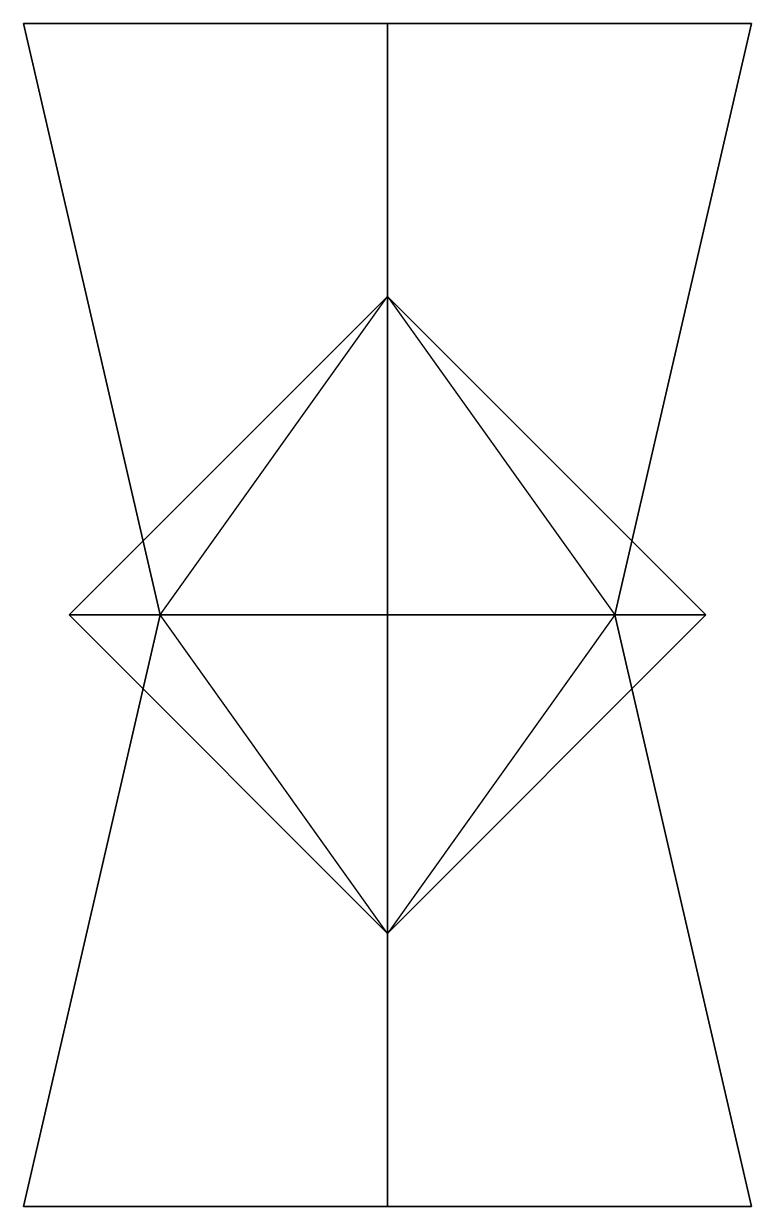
# Model space of a CAD drawing. Extents: x -0.08 to 0.08, y -0.13 to 0.13.
import ezdxf

# ---------------------------------------------------------------- set-up
doc = ezdxf.new("R2010")
doc.units = 0
doc.layers.add('VENT', color=2, linetype='CONTINUOUS')

msp = doc.modelspace()

# ---------------------------------------------------------------- linework, layer by layer
at = {"layer": 'VENT'}
for points in [[(0, 0.13, 0.22), (-0.08, 0.13, 0.14), (-0.05, 0, 0.14), (0, 0, 0.19)], [(-0.08, 0.13, 0.14), (0, 0.13, 0.22), (0, 0, 0.19), (-0.05, 0, 0.14)], [(-0.08, 0.13, 0.14), (0, 0.13, 0.06), (0, 0, 0.09), (-0.05, 0, 0.14)], [(0, 0.13, 0.06), (-0.08, 0.13, 0.14), (-0.05, 0, 0.14), (0, 0, 0.09)], [(0.08, 0.13, 0.14), (0, 0.13, 0.22), (0, 0, 0.19), (0.05, 0, 0.14)], [(0, 0.13, 0.22), (0.08, 0.13, 0.14), (0.05, 0, 0.14), (0, 0, 0.19)], [(0, 0.13, 0.06), (0.08, 0.13, 0.14), (0.05, 0, 0.14), (0, 0, 0.09)], [(0.08, 0.13, 0.14), (0, 0.13, 0.06), (0, 0, 0.09), (0.05, 0, 0.14)], [(0, 0.07), (-0.07, 0), (-0.05, 0, 0.14), (0, 0.07, 0.09)], [(0.07, 0), (0, 0.07), (0, 0.07, 0.09), (0.05, 0, 0.14)], [(-0.07, 0), (0, -0.07), (0, -0.07, 0.09), (-0.05, 0, 0.14)], [(0, -0.07), (0.07, 0), (0.05, 0, 0.14), (0, -0.07, 0.09)], [(-0.08, -0.13, 0.14), (0, -0.13, 0.22), (0, 0, 0.19), (-0.05, 0, 0.14)], [(0, -0.13, 0.22), (-0.08, -0.13, 0.14), (-0.05, 0, 0.14), (0, 0, 0.19)], [(0, -0.13, 0.06), (-0.08, -0.13, 0.14), (-0.05, 0, 0.14), (0, 0, 0.09)], [(-0.08, -0.13, 0.14), (0, -0.13, 0.06), (0, 0, 0.09), (-0.05, 0, 0.14)], [(0, -0.13, 0.22), (0.08, -0.13, 0.14), (0.05, 0, 0.14), (0, 0, 0.19)], [(0.08, -0.13, 0.14), (0, -0.13, 0.22), (0, 0, 0.19), (0.05, 0, 0.14)], [(0.08, -0.13, 0.14), (0, -0.13, 0.06), (0, 0, 0.09), (0.05, 0, 0.14)], [(0, -0.13, 0.06), (0.08, -0.13, 0.14), (0.05, 0, 0.14), (0, 0, 0.09)]]:
    msp.add_3dface(points, dxfattribs=at)

doc.saveas('drawing.dxf')
